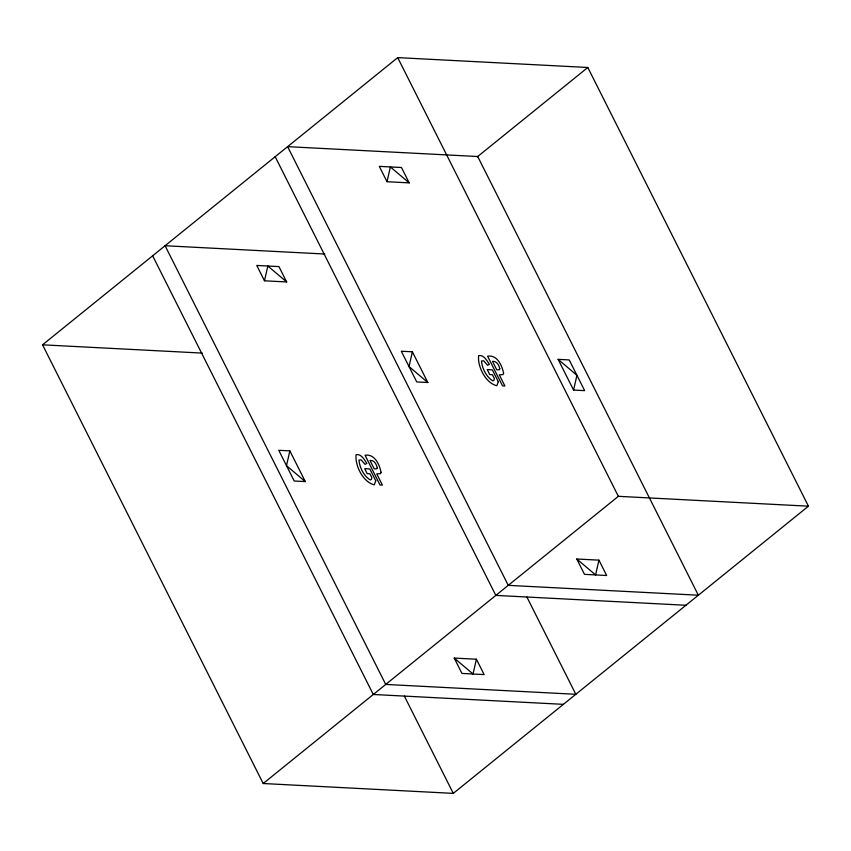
<?xml version="1.0" encoding="UTF-8"?>
<svg xmlns="http://www.w3.org/2000/svg" width="851" height="851" viewBox="0 0 851 851"><rect width="100%" height="100%" fill="white"/><g stroke="black" fill="none" stroke-linecap="round" stroke-linejoin="round"><path stroke-width="1.28" d="M264.48 280.798L267.852 266.023L286.659 281.947L264.48 280.798L256.768 265.448L278.937 266.597L286.659 281.947M289.861 450.881L286.489 465.657L305.307 481.592L294.212 481.017L278.766 450.307L289.861 450.881L305.307 481.592M387.014 181.72L390.386 166.945L409.193 182.869L387.014 181.72L379.291 166.36L401.47 167.519L409.193 182.869M412.384 351.803L409.023 366.579L427.83 382.503L416.745 381.929L401.3 351.229L412.384 351.803L427.83 382.503M476.411 659.227L473.05 674.003L454.232 658.078L476.411 659.227L484.134 674.588L461.955 673.428L454.232 658.078M573.574 390.066L576.935 375.291L558.128 359.356L569.223 359.93L584.658 390.641L573.574 390.066L558.128 359.356M598.944 560.149L595.583 574.925L576.765 559.001L598.944 560.149L606.667 575.499L584.488 574.351L576.765 559.001M42.55 344.815L397.715 57.623L587.807 67.484L808.45 506.185L453.285 793.377L263.193 783.516L42.55 344.815L202.283 353.101M477.337 156.818L587.807 67.484M263.193 783.516L618.358 496.324L808.45 506.185M324.816 254.024L165.083 245.737L385.726 684.427L575.819 694.288L526.918 597.072M685.917 605.263L495.825 595.402L275.181 156.712M563.383 704.341L373.291 694.48L152.648 255.789M397.715 57.623L618.358 496.324M404.385 696.15L453.285 793.377M375.759 480.762L374.312 484.836C363.111 482.262 354.761 465.476 356.112 454.679C361.356 453.615 364.377 459.785 366.866 463.38L365.068 464.369L361.154 459.88L358.973 460.061C359.548 467.422 363.834 476.124 370.313 479.975L371.44 479.304L371.823 477.581L369.93 473.816L367.217 473.677L364.696 468.667L369.813 468.933L375.759 480.762M498.292 381.684L496.846 385.748C485.644 383.173 477.294 366.398 478.645 355.601C483.889 354.537 486.91 360.707 489.399 364.292L487.602 365.292L483.687 360.792L481.496 360.984C482.081 368.345 486.368 377.046 492.846 380.886L493.974 380.227L494.357 378.504L492.463 374.738L489.74 374.589L487.229 369.589L492.346 369.855L498.292 381.684M381.057 472.326L380.535 473.677L376.748 473.89L382.376 485.091L380.003 484.974L365.068 455.274C374.748 453.615 379.546 464.657 381.057 472.326M503.59 373.249L503.069 374.589L499.271 374.812L504.909 386.014L502.537 385.886L487.602 356.197C497.282 354.537 502.079 365.579 503.59 373.249M377.27 467.976L376.621 468.858L374.206 468.848L369.972 460.423C374.259 459.838 376.61 464.412 377.27 467.976M499.803 368.887L499.143 369.781L496.739 369.77L492.495 361.345C496.793 360.76 499.143 365.334 499.803 368.887M477.709 156.52L287.617 146.659L508.249 585.35L698.352 595.211L477.709 156.52"/></g></svg>
